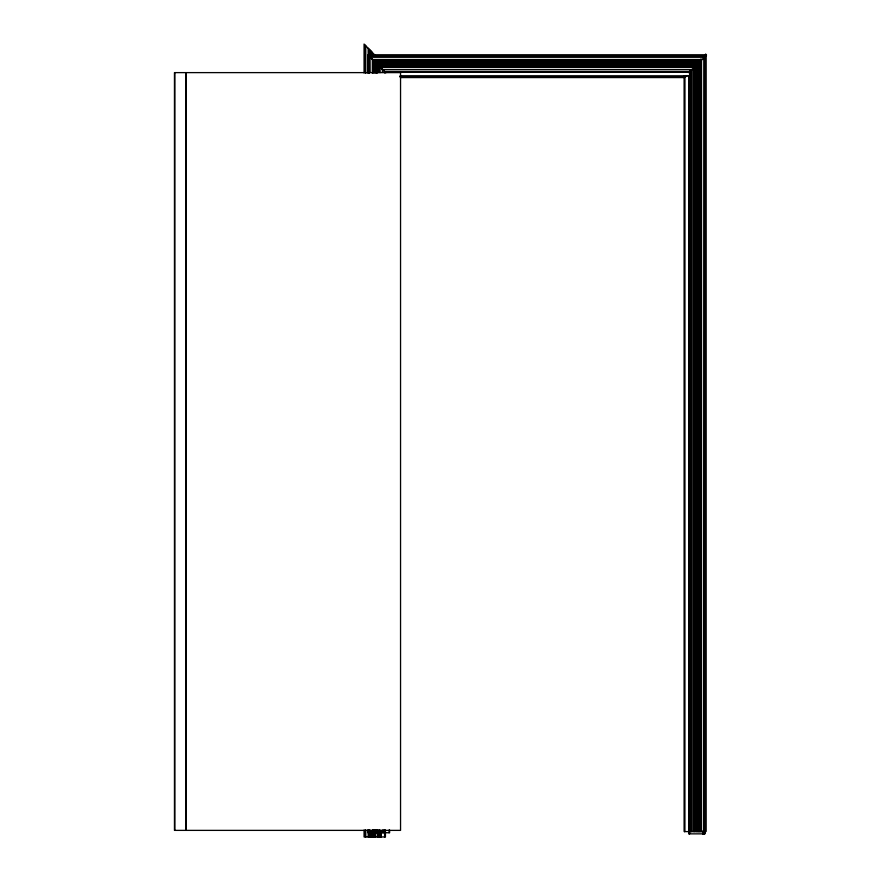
<?xml version="1.0" encoding="UTF-8"?>
<svg xmlns="http://www.w3.org/2000/svg" width="881" height="881" viewBox="0 0 881 881"><rect width="100%" height="100%" fill="white"/><g stroke="black" fill="none" stroke-linecap="round" stroke-linejoin="round"><path stroke-width="1.32" d="M692.62 67.275L694.36 65.535M703.787 56.109L705.846 54.248L705.846 831.598L684.284 831.598L684.284 75.612M688.865 72.705L691.695 69.874M704.921 57.023L706.099 55.844M368.632 55.393L706.177 55.393M369.117 55.877L705.681 55.877M369.756 56.516L705.053 56.516M370.339 57.1L704.47 57.1M372.729 59.501L702.069 59.501M373.313 60.084L701.485 60.084M373.907 60.668L700.902 60.668M374.491 61.252L700.318 61.252M374.766 61.527L700.032 61.527M375.383 62.144L699.426 62.144M375.68 62.441L699.129 62.441M376.264 63.025L698.545 63.025M376.848 63.608L697.95 63.608M377.431 64.192L697.367 64.192M378.015 64.776L696.783 64.776M378.599 65.359L696.199 65.359M379.854 66.615L694.944 66.615M380.306 67.066L694.503 67.066M382.75 69.511L692.048 69.511L706.54 55.029L368.269 55.029L385.944 72.705M384.667 71.427L690.142 71.427M690.142 72.011L384.667 72.011L384.667 72.98M384.667 72.341L690.142 72.341M685.308 75.634L688.49 75.634M684.636 75.931L688.766 75.931M684.636 76.207L399.798 76.207L686.013 76.262M400.745 76.746L685.572 76.746M400.062 77.076L685.572 77.076M400.525 77.561L684.383 77.561M385.57 72.705L367.895 55.029L367.895 72.925M374.821 55.029L364.062 44.05L364.062 72.958M705.648 54.248L705.648 831.598M705.362 54.743L705.362 831.598M704.899 831.102L704.899 833.855L688.876 833.855L688.876 831.102M704.69 831.102L704.69 833.855M704.525 55.371L704.404 833.855M704.205 831.102L704.205 833.855M703.93 57.342L703.864 833.855M703.512 831.102L703.512 833.855M703.148 831.102L703.148 833.855M701.54 59.732L701.54 831.598M700.957 58.939L700.957 831.598M700.373 60.899L700.373 831.598M699.789 61.483L699.789 831.598M699.503 61.769L699.503 831.598M698.897 62.375L698.897 831.598M698.589 62.683L698.589 831.598M698.005 63.267L698.005 831.598M697.422 62.474L697.422 831.598M696.838 64.434L696.838 831.598M696.254 65.018L696.254 831.598M695.671 64.225L695.671 831.598M694.415 66.857L694.415 831.598M692.003 69.269L692.003 831.598M691.519 69.753L691.519 831.598M690.197 71.075L690.197 831.598M689.614 70.293L689.614 833.855M689.471 831.102L689.471 833.855M689.019 75.634L689.085 833.855M688.7 75.634L688.7 831.598M684.823 75.634L684.779 831.598M684.482 76.988L684.482 831.598M389.611 829.99L389.611 832.743L367.906 832.743L367.895 829.99M389.127 829.99L389.072 832.743M385.426 831.455L385.426 836.95L364.073 836.95L364.062 830.067M385.206 829.99L385.206 832.743M384.876 829.99L384.876 836.95M384.601 831.455L384.601 836.95M384.292 829.99L384.292 832.743M383.709 829.99L383.709 832.743M382.376 69.511L382.376 72.264M382.376 829.99L382.376 832.743M381.01 831.455L381.01 836.95M380.691 831.444L380.691 836.95M380.096 831.455L380.096 836.95M379.931 67.066L380.008 72.638M379.931 829.99L380.008 832.743M379.513 831.444L379.513 836.95M379.48 66.615L379.48 72.121M379.48 830.056L379.48 832.743M378.224 65.359L378.224 72.242M378.224 829.99L378.224 832.743M378.191 831.444L378.191 836.95M377.696 831.444L377.696 836.95M377.641 64.776L377.641 73.035M377.641 829.99L377.641 832.743M377.057 64.192L377.057 72.44M377.057 829.99L377.057 832.743M376.473 63.608L376.473 73.244M376.473 829.99L376.473 832.743M375.89 63.025L375.89 72.649M375.89 829.99L375.89 832.743M375.735 831.455L375.78 836.95M375.306 62.441L375.306 72.066M375.306 829.99L375.295 836.95M375.009 62.144L375.009 73.145M375.009 829.99L375.009 832.743M374.392 61.527L374.392 72.528M374.392 829.99L374.392 832.743M374.117 61.252L374.117 72.253M374.117 829.99L374.04 836.95M373.533 60.668L373.533 73.046M373.533 829.99L373.456 836.95M372.949 60.084L372.949 72.451M372.949 829.99L372.949 832.743M372.872 831.444L372.872 836.95M372.366 59.501L372.366 73.255M372.366 829.99L372.366 832.743M372.289 52.442L372.289 55.195M372.289 831.444L372.289 836.95M371.705 51.836L371.705 54.589M371.705 831.455L371.705 836.95M371.11 51.241L371.11 55.371M371.11 831.444L371.11 836.95M370.813 50.933L370.813 55.062M370.813 831.444L370.813 836.95M370.207 50.316L370.207 54.435M370.207 831.444L370.207 836.95M369.965 57.1L369.965 72.231M369.965 829.99L369.965 832.743M369.921 50.03L369.921 55.525M369.921 831.444L369.921 836.95M369.414 56.549L369.469 73.112M369.425 829.99L369.414 832.743M369.337 49.435L369.337 54.93M369.381 56.516L369.381 73.024M369.381 829.99L369.337 836.95M368.754 48.829L368.754 55.712M368.754 831.444L368.754 836.95M368.39 55.514L368.39 72.022M368.39 829.99L368.39 832.743M368.17 48.235L368.258 73.277M368.258 829.99L368.17 836.95M365.769 45.801L365.769 73.31M365.769 830.067L365.769 836.95M365.186 45.195L365.274 72.771M365.186 830.078L365.219 836.95M186.221 72.616L186.221 830.376M185.847 72.616L185.847 830.376M174.823 72.616L174.823 830.376M400.547 72.616L174.46 72.616L174.46 830.376L400.547 830.376L400.547 72.616M702.939 833.855L702.939 831.102L702.84 833.855M693.931 831.598L693.975 65.932L693.887 831.598"/></g></svg>
